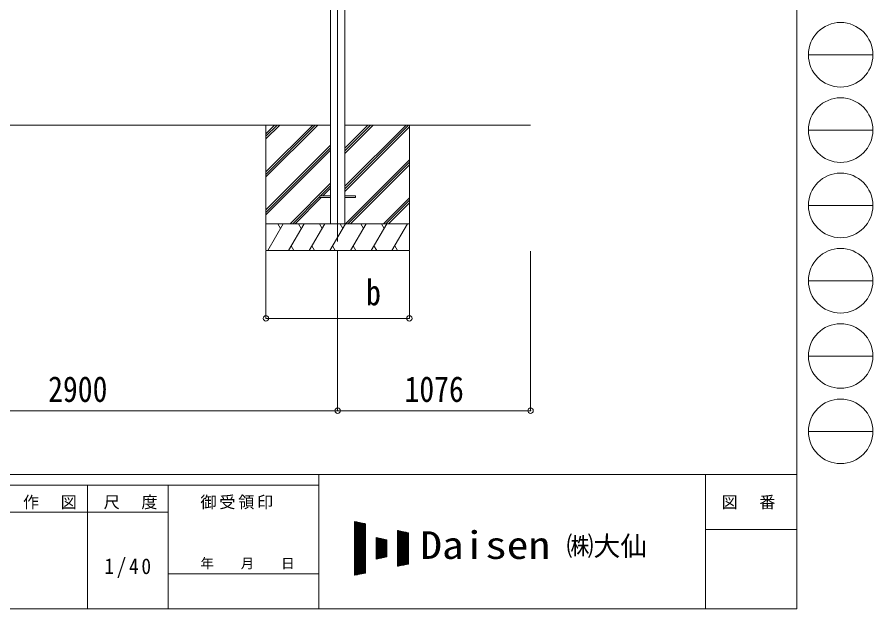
# Model space of a CAD drawing. Units: millimetres at full size. Extents: x -8385 to 8479, y -5853 to 5787.
# Drawn here: x 3705 to 8479, y -5853 to -2553 of the extents above; entities that cross this region are included whole.
import ezdxf
from ezdxf.enums import TextEntityAlignment as Align

# ---------------------------------------------------------------- set-up
doc = ezdxf.new("R2010")
doc.units = ezdxf.units.MM
doc.header["$LTSCALE"] = 30
doc.header["$PDMODE"] = 32
doc.header["$PDSIZE"] = 30
for name, color, linetype, lineweight in [('0-0_0', 7, 'Continuous', 9), ('0-1_本体', 4, 'Continuous', 9), ('0-2_部品', 7, 'Continuous', 9), ('0-8_PARTS2', 2, 'Continuous', 9), ('0-A_寸法', 6, 'Continuous', 9), ('F-0_240', 7, 'Continuous', 9)]:
    doc.layers.add(name, color=color, linetype=linetype, lineweight=lineweight)
doc.styles.add('ＭＳ ゴシック', font='')
doc.styles.get('ＭＳ ゴシック').set_extended_font_data('MS Gothic')

msp = doc.modelspace()

# ---------------------------------------------------------------- linework, layer by layer
at = {"layer": '0-0_0'}
for p, q in [((2632.65, -3154.53), (5453.65, -3154.53)), ((5093.15, -3154.53), (5093.15, -3854.53)), ((5093.15, -3415.25), (5353.88, -3154.53)), ((5093.15, -3429.4), (5368.03, -3154.53)), ((5093.15, -3443.54), (5382.17, -3154.53)), ((5093.15, -3231.41), (5170.03, -3154.53)), ((5093.15, -3217.27), (5155.89, -3154.53)), ((5093.15, -3203.12), (5141.75, -3154.53)), ((5532.65, -3154.53), (6569.15, -3154.53)), ((5532.65, -3496.25), (5874.38, -3154.53)), ((5532.65, -3510.39), (5888.53, -3154.53)), ((5532.65, -3312.41), (5690.53, -3154.53)), ((5532.65, -3298.26), (5676.39, -3154.53)), ((5532.65, -3284.12), (5662.25, -3154.53)), ((5532.65, -3524.54), (5893.15, -3164.04)), ((5893.15, -3154.53), (5893.15, -3854.53)), ((5093.15, -3627.38), (5453.65, -3266.89)), ((5093.15, -3641.53), (5453.65, -3281.03)), ((5093.15, -3655.67), (5453.65, -3295.17)), ((5536.51, -3704.53), (5893.15, -3347.89)), ((5550.65, -3704.53), (5893.15, -3362.03)), ((5564.8, -3704.53), (5893.15, -3376.17)), ((5228.14, -3704.53), (5453.65, -3479.02)), ((5396.8, -3550.02), (5453.65, -3493.16)), ((5410.94, -3550.02), (5453.65, -3507.3)), ((5242.29, -3704.53), (5393.15, -3553.66)), ((5256.43, -3704.53), (5401.94, -3559.02)), ((5748.64, -3704.53), (5893.15, -3560.02)), ((5762.79, -3704.53), (5893.15, -3574.16)), ((5776.93, -3704.53), (5893.15, -3588.3)), ((5893.15, -3704.53), (5093.15, -3704.53)), ((5103.44, -3854.53), (5190.04, -3704.53)), ((5175.04, -3730.51), (5160.04, -3704.53)), ((5218.91, -3854.53), (5305.51, -3704.53)), ((5290.51, -3730.51), (5275.51, -3704.53)), ((5334.38, -3854.53), (5420.98, -3704.53)), ((5405.98, -3730.51), (5390.98, -3704.53)), ((5449.85, -3854.53), (5536.45, -3704.53)), ((5521.45, -3730.51), (5506.45, -3704.53)), ((5565.32, -3854.53), (5651.92, -3704.53)), ((5636.92, -3730.51), (5621.92, -3704.53)), ((5680.79, -3854.53), (5767.39, -3704.53)), ((5737.39, -3704.53), (5752.39, -3730.51)), ((5796.26, -3854.53), (5882.87, -3704.53)), ((5093.15, -3854.53), (5893.15, -3854.53)), ((5233.91, -3828.55), (5248.91, -3854.53)), ((5349.38, -3828.55), (5364.38, -3854.53)), ((5464.85, -3828.55), (5479.85, -3854.53)), ((5580.32, -3828.55), (5595.32, -3854.53)), ((5695.79, -3828.55), (5710.79, -3854.53)), ((5811.26, -3828.55), (5826.26, -3854.53))]:
    msp.add_line(p, q, dxfattribs=at)
at = {"layer": '0-1_本体'}
for p, q in [((5453.65, -562.14), (5453.65, -3704.54)), ((5532.65, -562.14), (5532.65, -3704.54))]:
    msp.add_line(p, q, dxfattribs=at)
at = {"layer": '0-2_部品', "color": 4}
for p, q in [((5393.15, -3550.02), (5453.65, -3550.02)), ((5393.15, -3550.02), (5393.15, -3559.02)), ((5393.15, -3559.02), (5453.65, -3559.02)), ((5532.65, -3550.02), (5593.15, -3550.02)), ((5532.65, -3559.02), (5593.15, -3559.02)), ((5593.15, -3550.02), (5593.15, -3559.02))]:
    msp.add_line(p, q, dxfattribs=at)
at = {"layer": '0-8_PARTS2'}
msp.add_line((5493.15, -429.31), (5493.15, -3804.54), dxfattribs=at)
at = {"layer": '0-A_寸法'}
for p, q in [((5093.15, -4232.42), (5093.15, -3858.01)), ((5493.15, -4747.4), (5493.15, -3858.01)), ((5893.15, -4232.42), (5893.15, -3858.01)), ((6569.15, -4747.4), (6569.15, -3858.01)), ((5093.15, -4232.42), (5893.15, -4232.42)), ((2593.15, -4747.4), (5493.15, -4747.4)), ((5493.15, -4747.4), (6569.15, -4747.4))]:
    msp.add_line(p, q, dxfattribs=at)
for p in [(5093.15, -4232.42), (5893.15, -4232.42), (5493.15, -4747.4), (6569.15, -4747.4)]:
    msp.add_point(p, dxfattribs=at)
at = {"layer": 'F-0_240', "color": 5}
for p, q in [((8054.55, 5787.34), (8054.55, -5852.66)), ((-8385.45, -5102.66), (8054.55, -5102.66)), ((5387.79, -5102.66), (5387.79, -5852.66)), ((7544.54, -5102.66), (7544.54, -5852.66)), ((-8385.45, -5162.66), (5387.79, -5162.66)), ((4097.79, -5162.66), (4097.79, -5852.66)), ((4547.79, -5162.66), (4547.79, -5852.66)), ((2747.79, -5312.66), (4547.79, -5312.66)), ((7544.54, -5410.16), (8054.55, -5410.16)), ((4547.79, -5657.66), (5387.79, -5657.66)), ((-8385.45, -5852.66), (8054.55, -5852.66))]:
    msp.add_line(p, q, dxfattribs=at)
at = {"layer": 'F-0_240', "color": 4}
for p, q in [((8118.66, -2762.66), (8478.66, -2762.66)), ((8118.66, -3182.66), (8478.66, -3182.66)), ((8118.66, -3602.66), (8478.66, -3602.66)), ((8118.66, -4022.66), (8478.66, -4022.66)), ((8118.66, -4442.66), (8478.66, -4442.66)), ((8118.66, -4862.66), (8478.66, -4862.66))]:
    msp.add_line(p, q, dxfattribs=at)
at = {"layer": 'F-0_240'}
for p, q in [((5587.75, -5365.26), (5647.75, -5377.76)), ((5587.75, -5365.26), (5587.75, -5665.26)), ((5587.75, -5368.08), (5601.3, -5368.08)), ((5587.75, -5371.08), (5615.7, -5371.08)), ((5587.75, -5374.08), (5630.1, -5374.08)), ((5587.75, -5377.08), (5644.5, -5377.08)), ((5587.75, -5380.08), (5647.75, -5380.08)), ((5587.75, -5383.08), (5647.75, -5383.08)), ((5587.75, -5386.08), (5647.75, -5386.08)), ((5587.75, -5389.08), (5647.75, -5389.08)), ((5587.75, -5392.08), (5647.75, -5392.08)), ((5589.53, -5664.89), (5589.53, -5365.63)), ((5592.53, -5664.26), (5592.53, -5366.25)), ((5595.53, -5663.64), (5595.53, -5366.88)), ((5598.53, -5663.01), (5598.53, -5367.5)), ((5601.53, -5662.39), (5601.53, -5368.13)), ((5604.53, -5661.76), (5604.53, -5368.75)), ((5607.53, -5661.14), (5607.53, -5369.38)), ((5610.53, -5660.51), (5610.53, -5370)), ((5613.53, -5659.89), (5613.53, -5370.63)), ((5616.53, -5659.26), (5616.53, -5371.25)), ((5619.53, -5658.64), (5619.53, -5371.88)), ((5622.53, -5658.01), (5622.53, -5372.5)), ((5625.53, -5657.39), (5625.53, -5373.13)), ((5628.53, -5656.76), (5628.53, -5373.75)), ((5631.53, -5656.14), (5631.53, -5374.38)), ((5634.53, -5655.51), (5634.53, -5375)), ((5637.53, -5654.89), (5637.53, -5375.63)), ((5640.53, -5654.26), (5640.53, -5376.25)), ((5643.53, -5653.64), (5643.53, -5376.88)), ((5646.53, -5653.01), (5646.53, -5377.5)), ((5647.75, -5377.76), (5647.75, -5652.76)), ((5587.75, -5395.08), (5647.75, -5395.08)), ((5587.75, -5398.08), (5647.75, -5398.08)), ((5587.75, -5401.08), (5647.75, -5401.08)), ((5587.75, -5404.08), (5647.75, -5404.08)), ((5587.75, -5407.08), (5647.75, -5407.08)), ((5587.75, -5410.08), (5647.75, -5410.08)), ((5587.75, -5413.08), (5647.75, -5413.08)), ((5587.75, -5416.08), (5647.75, -5416.08)), ((5587.75, -5419.08), (5647.75, -5419.08)), ((5587.75, -5422.08), (5647.75, -5422.08)), ((5587.75, -5425.08), (5647.75, -5425.08)), ((5587.75, -5428.08), (5647.75, -5428.08)), ((5587.75, -5431.08), (5647.75, -5431.08)), ((5587.75, -5434.08), (5647.75, -5434.08)), ((5587.75, -5437.08), (5647.75, -5437.08)), ((5587.75, -5440.08), (5647.75, -5440.08)), ((5827.75, -5415.26), (5887.75, -5427.76)), ((5827.75, -5415.26), (5827.75, -5615.26)), ((5827.75, -5416.08), (5831.7, -5416.08)), ((5827.75, -5419.08), (5846.1, -5419.08)), ((5827.75, -5422.08), (5860.5, -5422.08)), ((5827.75, -5425.08), (5874.9, -5425.08)), ((5827.75, -5428.08), (5887.75, -5428.08)), ((5827.75, -5431.08), (5887.75, -5431.08)), ((5827.75, -5434.08), (5887.75, -5434.08)), ((5827.75, -5437.08), (5887.75, -5437.08)), ((5827.75, -5440.08), (5887.75, -5440.08)), ((5829.53, -5614.89), (5829.53, -5415.63)), ((5832.53, -5614.26), (5832.53, -5416.25)), ((5835.53, -5613.64), (5835.53, -5416.88)), ((5838.53, -5613.01), (5838.53, -5417.5)), ((5841.53, -5612.39), (5841.53, -5418.13)), ((5844.53, -5611.76), (5844.53, -5418.75)), ((5847.53, -5611.14), (5847.53, -5419.38)), ((5850.53, -5610.51), (5850.53, -5420)), ((5853.53, -5609.89), (5853.53, -5420.63)), ((5856.53, -5609.26), (5856.53, -5421.25)), ((5859.53, -5608.64), (5859.53, -5421.88)), ((5862.53, -5608.01), (5862.53, -5422.5)), ((5865.53, -5607.39), (5865.53, -5423.13)), ((5868.53, -5606.76), (5868.53, -5423.75)), ((5871.53, -5606.14), (5871.53, -5424.38)), ((5874.53, -5605.51), (5874.53, -5425)), ((5877.53, -5604.89), (5877.53, -5425.63)), ((5880.53, -5604.26), (5880.53, -5426.25)), ((5883.53, -5603.64), (5883.53, -5426.88)), ((5886.53, -5603.01), (5886.53, -5427.5)), ((5887.75, -5427.76), (5887.75, -5602.76)), ((5587.75, -5443.08), (5647.75, -5443.08)), ((5587.75, -5446.08), (5647.75, -5446.08)), ((5587.75, -5449.08), (5647.75, -5449.08)), ((5587.75, -5452.08), (5647.75, -5452.08)), ((5587.75, -5455.08), (5647.75, -5455.08)), ((5587.75, -5458.08), (5647.75, -5458.08)), ((5587.75, -5461.08), (5647.75, -5461.08)), ((5587.75, -5464.08), (5647.75, -5464.08)), ((5587.75, -5467.08), (5647.75, -5467.08)), ((5587.75, -5470.08), (5647.75, -5470.08)), ((5587.75, -5473.08), (5647.75, -5473.08)), ((5587.75, -5476.08), (5647.75, -5476.08)), ((5587.75, -5479.08), (5647.75, -5479.08)), ((5587.75, -5482.08), (5647.75, -5482.08)), ((5587.75, -5485.08), (5647.75, -5485.08)), ((5587.75, -5488.08), (5647.75, -5488.08)), ((5707.75, -5455.26), (5767.75, -5467.76)), ((5707.75, -5455.26), (5707.75, -5575.26)), ((5707.75, -5458.08), (5721.3, -5458.08)), ((5707.75, -5461.08), (5735.7, -5461.08)), ((5707.75, -5464.08), (5750.1, -5464.08)), ((5707.75, -5467.08), (5764.5, -5467.08)), ((5707.75, -5470.08), (5767.75, -5470.08)), ((5707.75, -5473.08), (5767.75, -5473.08)), ((5707.75, -5476.08), (5767.75, -5476.08)), ((5707.75, -5479.08), (5767.75, -5479.08)), ((5707.75, -5482.08), (5767.75, -5482.08)), ((5707.75, -5485.08), (5767.75, -5485.08)), ((5707.75, -5488.08), (5767.75, -5488.08)), ((5709.53, -5574.89), (5709.53, -5455.63)), ((5712.53, -5574.26), (5712.53, -5456.25)), ((5715.53, -5573.64), (5715.53, -5456.88)), ((5718.53, -5573.01), (5718.53, -5457.5)), ((5721.53, -5572.39), (5721.53, -5458.13)), ((5724.53, -5571.76), (5724.53, -5458.75)), ((5727.53, -5571.14), (5727.53, -5459.38)), ((5730.53, -5570.51), (5730.53, -5460)), ((5733.53, -5569.89), (5733.53, -5460.63)), ((5736.53, -5569.26), (5736.53, -5461.25)), ((5739.53, -5568.64), (5739.53, -5461.88)), ((5742.53, -5568.01), (5742.53, -5462.5)), ((5745.53, -5567.39), (5745.53, -5463.13)), ((5748.53, -5566.76), (5748.53, -5463.75)), ((5751.53, -5566.14), (5751.53, -5464.38)), ((5754.53, -5565.51), (5754.53, -5465)), ((5757.53, -5564.89), (5757.53, -5465.63)), ((5760.53, -5564.26), (5760.53, -5466.25)), ((5763.53, -5563.64), (5763.53, -5466.88)), ((5766.53, -5563.01), (5766.53, -5467.5)), ((5767.75, -5467.76), (5767.75, -5562.76)), ((5827.75, -5443.08), (5887.75, -5443.08)), ((5827.75, -5446.08), (5887.75, -5446.08)), ((5827.75, -5449.08), (5887.75, -5449.08)), ((5827.75, -5452.08), (5887.75, -5452.08)), ((5827.75, -5455.08), (5887.75, -5455.08)), ((5827.75, -5458.08), (5887.75, -5458.08)), ((5827.75, -5461.08), (5887.75, -5461.08)), ((5827.75, -5464.08), (5887.75, -5464.08)), ((5827.75, -5467.08), (5887.75, -5467.08)), ((5827.75, -5470.08), (5887.75, -5470.08)), ((5827.75, -5473.08), (5887.75, -5473.08)), ((5827.75, -5476.08), (5887.75, -5476.08)), ((5827.75, -5479.08), (5887.75, -5479.08)), ((5827.75, -5482.08), (5887.75, -5482.08)), ((5827.75, -5485.08), (5887.75, -5485.08)), ((5827.75, -5488.08), (5887.75, -5488.08)), ((5587.75, -5491.08), (5647.75, -5491.08)), ((5587.75, -5494.08), (5647.75, -5494.08)), ((5587.75, -5497.08), (5647.75, -5497.08)), ((5587.75, -5500.08), (5647.75, -5500.08)), ((5587.75, -5503.08), (5647.75, -5503.08)), ((5587.75, -5506.08), (5647.75, -5506.08)), ((5587.75, -5509.08), (5647.75, -5509.08)), ((5587.75, -5512.08), (5647.75, -5512.08)), ((5587.75, -5515.08), (5647.75, -5515.08)), ((5587.75, -5518.08), (5647.75, -5518.08)), ((5587.75, -5521.08), (5647.75, -5521.08)), ((5587.75, -5524.08), (5647.75, -5524.08)), ((5587.75, -5527.08), (5647.75, -5527.08)), ((5587.75, -5530.08), (5647.75, -5530.08)), ((5587.75, -5533.08), (5647.75, -5533.08)), ((5587.75, -5536.08), (5647.75, -5536.08)), ((5707.75, -5491.08), (5767.75, -5491.08)), ((5707.75, -5494.08), (5767.75, -5494.08)), ((5707.75, -5497.08), (5767.75, -5497.08)), ((5707.75, -5500.08), (5767.75, -5500.08)), ((5707.75, -5503.08), (5767.75, -5503.08)), ((5707.75, -5506.08), (5767.75, -5506.08)), ((5707.75, -5509.08), (5767.75, -5509.08)), ((5707.75, -5512.08), (5767.75, -5512.08)), ((5707.75, -5515.08), (5767.75, -5515.08)), ((5707.75, -5518.08), (5767.75, -5518.08)), ((5707.75, -5521.08), (5767.75, -5521.08)), ((5707.75, -5524.08), (5767.75, -5524.08)), ((5707.75, -5527.08), (5767.75, -5527.08)), ((5707.75, -5530.08), (5767.75, -5530.08)), ((5707.75, -5533.08), (5767.75, -5533.08)), ((5707.75, -5536.08), (5767.75, -5536.08)), ((5827.75, -5491.08), (5887.75, -5491.08)), ((5827.75, -5494.08), (5887.75, -5494.08)), ((5827.75, -5497.08), (5887.75, -5497.08)), ((5827.75, -5500.08), (5887.75, -5500.08)), ((5827.75, -5503.08), (5887.75, -5503.08)), ((5827.75, -5506.08), (5887.75, -5506.08)), ((5827.75, -5509.08), (5887.75, -5509.08)), ((5827.75, -5512.08), (5887.75, -5512.08)), ((5827.75, -5515.08), (5887.75, -5515.08)), ((5827.75, -5518.08), (5887.75, -5518.08)), ((5827.75, -5521.08), (5887.75, -5521.08)), ((5827.75, -5524.08), (5887.75, -5524.08)), ((5827.75, -5527.08), (5887.75, -5527.08)), ((5827.75, -5530.08), (5887.75, -5530.08)), ((5827.75, -5533.08), (5887.75, -5533.08)), ((5827.75, -5536.08), (5887.75, -5536.08)), ((5587.75, -5539.08), (5647.75, -5539.08)), ((5587.75, -5542.08), (5647.75, -5542.08)), ((5587.75, -5545.08), (5647.75, -5545.08)), ((5587.75, -5548.08), (5647.75, -5548.08)), ((5587.75, -5551.08), (5647.75, -5551.08)), ((5587.75, -5554.08), (5647.75, -5554.08)), ((5587.75, -5557.08), (5647.75, -5557.08)), ((5587.75, -5560.08), (5647.75, -5560.08)), ((5587.75, -5563.08), (5647.75, -5563.08)), ((5587.75, -5566.08), (5647.75, -5566.08)), ((5587.75, -5569.08), (5647.75, -5569.08)), ((5587.75, -5572.08), (5647.75, -5572.08)), ((5587.75, -5575.08), (5647.75, -5575.08)), ((5587.75, -5578.08), (5647.75, -5578.08)), ((5587.75, -5581.08), (5647.75, -5581.08)), ((5587.75, -5584.08), (5647.75, -5584.08)), ((5707.75, -5539.08), (5767.75, -5539.08)), ((5707.75, -5542.08), (5767.75, -5542.08)), ((5707.75, -5545.08), (5767.75, -5545.08)), ((5707.75, -5548.08), (5767.75, -5548.08)), ((5707.75, -5551.08), (5767.75, -5551.08)), ((5707.75, -5554.08), (5767.75, -5554.08)), ((5707.75, -5557.08), (5767.75, -5557.08)), ((5707.75, -5560.08), (5767.75, -5560.08)), ((5707.75, -5575.26), (5767.75, -5562.76)), ((5707.75, -5563.08), (5766.2, -5563.08)), ((5707.75, -5566.08), (5751.8, -5566.08)), ((5707.75, -5569.08), (5737.4, -5569.08)), ((5707.75, -5572.08), (5723, -5572.08)), ((5707.75, -5575.08), (5708.6, -5575.08)), ((5827.75, -5539.08), (5887.75, -5539.08)), ((5827.75, -5542.08), (5887.75, -5542.08)), ((5827.75, -5545.08), (5887.75, -5545.08)), ((5827.75, -5548.08), (5887.75, -5548.08)), ((5827.75, -5551.08), (5887.75, -5551.08)), ((5827.75, -5554.08), (5887.75, -5554.08)), ((5827.75, -5557.08), (5887.75, -5557.08)), ((5827.75, -5560.08), (5887.75, -5560.08)), ((5827.75, -5563.08), (5887.75, -5563.08)), ((5827.75, -5566.08), (5887.75, -5566.08)), ((5827.75, -5569.08), (5887.75, -5569.08)), ((5827.75, -5572.08), (5887.75, -5572.08)), ((5827.75, -5575.08), (5887.75, -5575.08)), ((5827.75, -5578.08), (5887.75, -5578.08)), ((5827.75, -5581.08), (5887.75, -5581.08)), ((5827.75, -5584.08), (5887.75, -5584.08)), ((5587.75, -5587.08), (5647.75, -5587.08)), ((5587.75, -5590.08), (5647.75, -5590.08)), ((5587.75, -5593.08), (5647.75, -5593.08)), ((5587.75, -5596.08), (5647.75, -5596.08)), ((5587.75, -5599.08), (5647.75, -5599.08)), ((5587.75, -5602.08), (5647.75, -5602.08)), ((5587.75, -5605.08), (5647.75, -5605.08)), ((5587.75, -5608.08), (5647.75, -5608.08)), ((5587.75, -5611.08), (5647.75, -5611.08)), ((5587.75, -5614.08), (5647.75, -5614.08)), ((5587.75, -5617.08), (5647.75, -5617.08)), ((5587.75, -5620.08), (5647.75, -5620.08)), ((5587.75, -5623.08), (5647.75, -5623.08)), ((5587.75, -5626.08), (5647.75, -5626.08)), ((5587.75, -5629.08), (5647.75, -5629.08)), ((5587.75, -5632.08), (5647.75, -5632.08)), ((5827.75, -5587.08), (5887.75, -5587.08)), ((5827.75, -5590.08), (5887.75, -5590.08)), ((5827.75, -5593.08), (5887.75, -5593.08)), ((5827.75, -5596.08), (5887.75, -5596.08)), ((5827.75, -5599.08), (5887.75, -5599.08)), ((5827.75, -5602.08), (5887.75, -5602.08)), ((5887.75, -5602.76), (5827.75, -5615.26)), ((5827.75, -5605.08), (5876.6, -5605.08)), ((5827.75, -5608.08), (5862.2, -5608.08)), ((5827.75, -5611.08), (5847.8, -5611.08)), ((5827.75, -5614.08), (5833.4, -5614.08)), ((5587.75, -5635.08), (5647.75, -5635.08)), ((5587.75, -5638.08), (5647.75, -5638.08)), ((5587.75, -5641.08), (5647.75, -5641.08)), ((5587.75, -5644.08), (5647.75, -5644.08)), ((5587.75, -5647.08), (5647.75, -5647.08)), ((5587.75, -5650.08), (5647.75, -5650.08)), ((5647.75, -5652.76), (5587.75, -5665.26)), ((5587.75, -5653.08), (5646.2, -5653.08)), ((5587.75, -5656.08), (5631.8, -5656.08)), ((5587.75, -5659.08), (5617.4, -5659.08)), ((5587.75, -5662.08), (5603, -5662.08)), ((5587.75, -5665.08), (5588.6, -5665.08))]:
    msp.add_line(p, q, dxfattribs=at)
at = {"layer": 'F-0_240', "color": 4}
for centre in [(8298.66, -2762.66), (8298.66, -3182.66), (8298.66, -3602.66), (8298.66, -4022.66), (8298.66, -4442.66), (8298.66, -4862.66)]:
    msp.add_circle(centre, 180, dxfattribs=at)

# ---------------------------------------------------------------- texts
at = {"layer": '0-A_寸法', "color": 7, "style": 'ＭＳ ゴシック', "width": 0.85}
for s, p in [('b', (5651.9, -4202.42)), ('2900', (3878.15, -4741.4)), ('1076', (5866.15, -4741.4))]:
    msp.add_text(s, height=143, dxfattribs=at).set_placement(p, align=Align.BOTTOM_LEFT)
at = {"layer": 'F-0_240', "style": 'ＭＳ ゴシック', "width": 1.15}
msp.add_text('Daisen', height=154, dxfattribs=at).set_placement((5954.61, -5620.26), align=Align.BOTTOM_LEFT)
at = {"layer": 'F-0_240', "style": 'ＭＳ ゴシック'}
for s, height, p in [('㈱大仙\u3000', 110, (6770.01, -5590.26)), ('年\u3000\u3000月\u3000\u3000日', 54.99, (4727.79, -5642.66))]:
    msp.add_text(s, height=height, dxfattribs=at).set_placement(p, align=Align.BOTTOM_LEFT)
at = {"layer": 'F-0_240', "attachment_point": 7, "style": 'ＭＳ ゴシック'}
for s, insert, char_height in [('\\T1.17;作\u3000図', (3737.79, -5297.66), 65.98), ('\\T1.17;尺\u3000度', (4187.79, -5297.66), 65.98), ('\\T1.17;御受領印', (4727.79, -5297.66), 65.98), ('\\T1.17;図\u3000番', (7634.54, -5297.66), 65.98), ('\\T1.28;\\W0.9;1/40', (4191.54, -5680.16), 87.98)]:
    msp.add_mtext(s, dxfattribs=dict(at, insert=insert, char_height=char_height))

doc.saveas('drawing.dxf')
